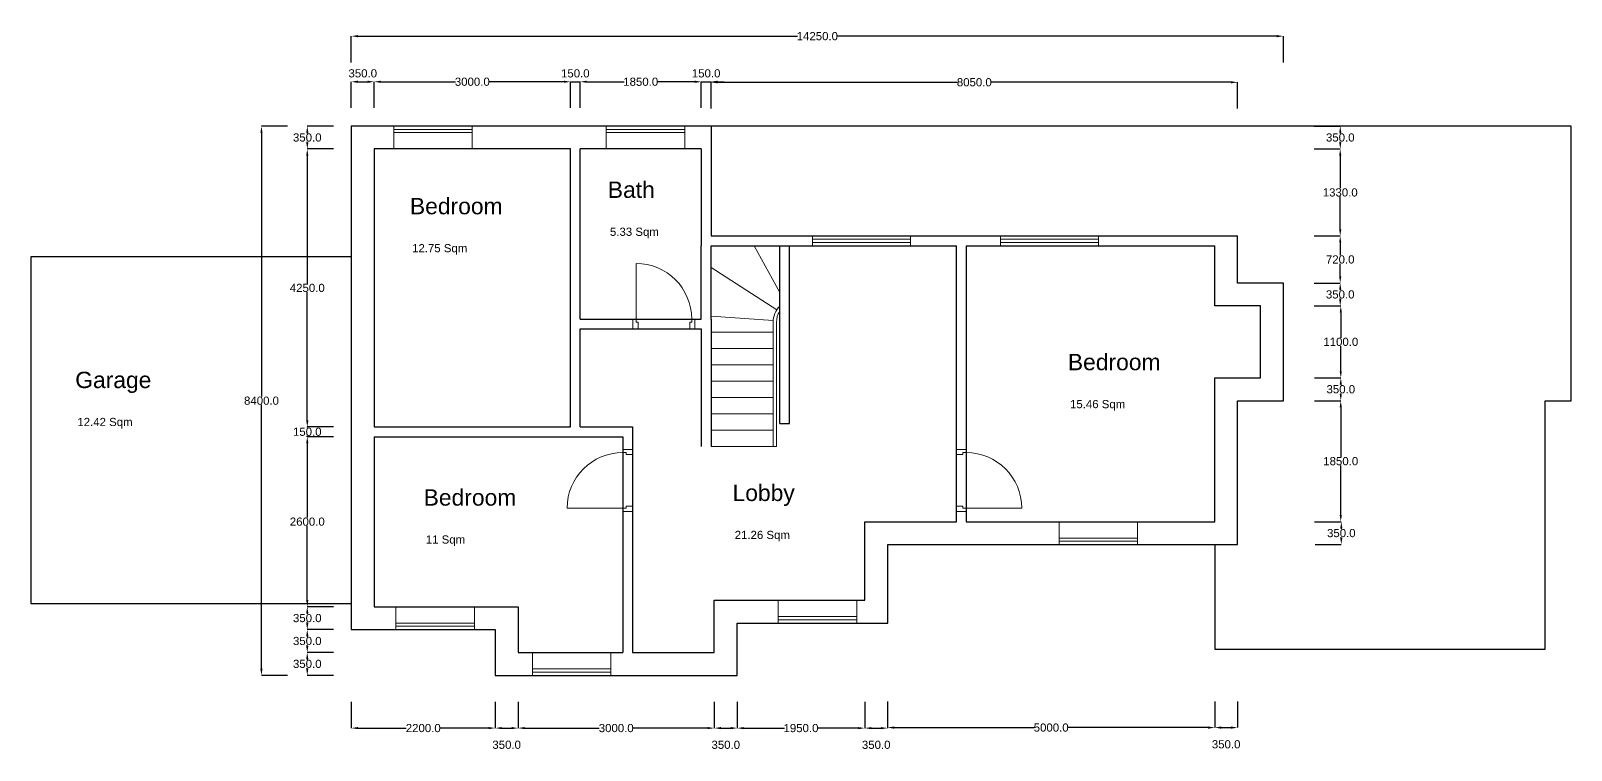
# Model space of a CAD drawing. Header units: millimetres. Extents: x 4407 to 61017, y 39332 to 50992.
# Drawn here: x 4407 to 27957, y 39496 to 50498 of the extents above; entities that cross this region are included whole.
import ezdxf

# ---------------------------------------------------------------- set-up
doc = ezdxf.new("R2010")
doc.units = ezdxf.units.MM
for name, color, linetype, lineweight in [('Doors', 50, 'Continuous', 13), ('Staircase', 6, 'Continuous', 13), ('Windows', 4, 'Continuous', 13)]:
    doc.layers.add(name, color=color, linetype=linetype, lineweight=lineweight)
doc.layers.add('sketch', color=253, linetype='Continuous')
doc.styles.get("Standard").update_dxf_attribs({"font": 'arial.ttf'})
doc.dimstyles.get("Standard").update_dxf_attribs({"dimtxt": 125, "dimasz": 100, "dimexe": 0.18, "dimexo": 0, "dimgap": 0, "dimtad": 0, "dimtih": 1, "dimtoh": 1, "dimdec": 1, "dimzin": 0, "dimdsep": 46, "dimtxsty": 'Standard', "dimcen": 0.09, "dimadec": 0, "dimazin": 0, "dimtfac": 1, "dimtdec": 1, "dimtmove": 2, "dimatfit": 3, "dimfxl": 400, "dimfxlon": 1, "dimtolj": 1, "dimtzin": 0, "dimarcsym": 0})

# ---------------------------------------------------------------- blocks, each defined once
blk = doc.blocks.new('*U6')
at = {"layer": 'Windows', "linetype": 'Continuous'}
for p, q in [((-1200, 0), (-1200, 350)), ((-1200, 300), (0, 300)), ((-1200, 250), (0, 250)), ((0, 0), (0, 350))]:
    blk.add_line(p, q, dxfattribs=at)
blk = doc.blocks.new('Window')
at = {"layer": 'Windows', "linetype": 'Continuous'}
for p, q in [((-1200, 350), (-1200, 0)), ((0, 350), (0, 0)), ((-1200, 100), (0, 100)), ((-1200, 50), (0, 50))]:
    blk.add_line(p, q, dxfattribs=at)
blk = doc.blocks.new('*U13')
at = {"linetype": 'Continuous'}
for p, q in [((-900, 150), (-900, 1000)), ((-950, 0), (-950, 150)), ((-950, 150), (-900, 150)), ((-870, 0), (-950, 0)), ((-900, 150), (-900, 100)), ((-900, 100), (-870, 100)), ((-870, 100), (-870, 0)), ((-50, 100), (-80, 100)), ((-80, 100), (-80, 0)), ((-80, 0), (0, 0)), ((0, 150), (-50, 150)), ((-50, 150), (-50, 100)), ((0, 0), (0, 150))]:
    blk.add_line(p, q, dxfattribs=at)
blk.add_arc((-900, 150), 850, 0, 90, dxfattribs=at)
blk = doc.blocks.new('*D72')
at = {"color": 0, "linetype": 'Continuous', "lineweight": -2, "transparency": 16777216}
for p, q in [((9307, 49319), (9307, 49719)), ((9407, 49719), (9557, 49719)), ((9657, 49319), (9657, 49719))]:
    blk.add_line(p, q, dxfattribs=at)
at = {"color": 0, "linetype": 'Continuous', "transparency": 16777216}
for points in [[(9407, 49736), (9407, 49702), (9307, 49719)], [(9557, 49736), (9557, 49702), (9657, 49719)]]:
    blk.add_solid(points, dxfattribs=at)
at = {"layer": 'Defpoints', "color": 0, "linetype": 'Continuous', "transparency": 16777216}
for p in [(9657, 49719), (9307, 49041), (9657, 49041)]:
    blk.add_point(p, dxfattribs=at)
at = {"color": 0, "linetype": 'Continuous', "transparency": 16777216, "insert": (9482, 49847), "char_height": 125, "attachment_point": 5}
blk.add_mtext('\\A1;350.0', dxfattribs=at)
blk = doc.blocks.new('*D73')
at = {"color": 0, "linetype": 'Continuous', "lineweight": -2, "transparency": 16777216}
for p, q in [((9657, 49319), (9657, 49719)), ((9757, 49719), (10898, 49719)), ((12557, 49719), (11417, 49719)), ((12657, 49319), (12657, 49719))]:
    blk.add_line(p, q, dxfattribs=at)
at = {"color": 0, "linetype": 'Continuous', "transparency": 16777216}
for points in [[(9757, 49736), (9757, 49702), (9657, 49719)], [(12557, 49736), (12557, 49702), (12657, 49719)]]:
    blk.add_solid(points, dxfattribs=at)
at = {"layer": 'Defpoints', "color": 0, "linetype": 'Continuous', "transparency": 16777216}
for p in [(12657, 49719), (9657, 48691), (12657, 48691)]:
    blk.add_point(p, dxfattribs=at)
at = {"color": 0, "linetype": 'Continuous', "transparency": 16777216, "insert": (11157, 49719), "char_height": 125, "attachment_point": 5}
blk.add_mtext('\\A1;3000.0', dxfattribs=at)
blk = doc.blocks.new('*D74')
at = {"color": 0, "linetype": 'Continuous', "lineweight": -2, "transparency": 16777216}
for p, q in [((12557, 49719), (12457, 49719)), ((12657, 49319), (12657, 49719)), ((12657, 49719), (12807, 49719)), ((12807, 49319), (12807, 49719)), ((12907, 49719), (13007, 49719))]:
    blk.add_line(p, q, dxfattribs=at)
at = {"color": 0, "linetype": 'Continuous', "transparency": 16777216}
for points in [[(12557, 49736), (12557, 49702), (12657, 49719)], [(12907, 49736), (12907, 49702), (12807, 49719)]]:
    blk.add_solid(points, dxfattribs=at)
at = {"layer": 'Defpoints', "color": 0, "linetype": 'Continuous', "transparency": 16777216}
for p in [(12807, 49719), (12657, 48691), (12807, 48691)]:
    blk.add_point(p, dxfattribs=at)
at = {"color": 0, "linetype": 'Continuous', "transparency": 16777216, "insert": (12732, 49847), "char_height": 125, "attachment_point": 5}
blk.add_mtext('\\A1;150.0', dxfattribs=at)
blk = doc.blocks.new('*D75')
at = {"color": 0, "linetype": 'Continuous', "lineweight": -2, "transparency": 16777216}
for p, q in [((12807, 49319), (12807, 49719)), ((12907, 49719), (13479, 49719)), ((14557, 49719), (13986, 49719)), ((14657, 49319), (14657, 49719))]:
    blk.add_line(p, q, dxfattribs=at)
at = {"color": 0, "linetype": 'Continuous', "transparency": 16777216}
for points in [[(12907, 49736), (12907, 49702), (12807, 49719)], [(14557, 49736), (14557, 49702), (14657, 49719)]]:
    blk.add_solid(points, dxfattribs=at)
at = {"layer": 'Defpoints', "color": 0, "linetype": 'Continuous', "transparency": 16777216}
for p in [(14657, 49719), (12807, 48691), (14657, 48691)]:
    blk.add_point(p, dxfattribs=at)
at = {"color": 0, "linetype": 'Continuous', "transparency": 16777216, "insert": (13732, 49719), "char_height": 125, "attachment_point": 5}
blk.add_mtext('\\A1;1850.0', dxfattribs=at)
blk = doc.blocks.new('*D76')
at = {"color": 0, "linetype": 'Continuous', "lineweight": -2, "transparency": 16777216}
for p, q in [((14557, 49719), (14457, 49719)), ((14657, 49319), (14657, 49719)), ((14657, 49719), (14807, 49719)), ((14807, 49319), (14807, 49719)), ((14907, 49719), (15007, 49719))]:
    blk.add_line(p, q, dxfattribs=at)
at = {"color": 0, "linetype": 'Continuous', "transparency": 16777216}
for points in [[(14557, 49736), (14557, 49702), (14657, 49719)], [(14907, 49736), (14907, 49702), (14807, 49719)]]:
    blk.add_solid(points, dxfattribs=at)
at = {"layer": 'Defpoints', "color": 0, "linetype": 'Continuous', "transparency": 16777216}
for p in [(14807, 49719), (14657, 48691), (14807, 48691)]:
    blk.add_point(p, dxfattribs=at)
at = {"color": 0, "linetype": 'Continuous', "transparency": 16777216, "insert": (14732, 49847), "char_height": 125, "attachment_point": 5}
blk.add_mtext('\\A1;150.0', dxfattribs=at)
blk = doc.blocks.new('*D77')
at = {"color": 0, "linetype": 'Continuous', "lineweight": -2, "transparency": 16777216}
for p, q in [((9034, 49041), (8634, 49041)), ((8634, 48941), (8634, 48930)), ((8634, 48791), (8634, 48802)), ((9034, 48691), (8634, 48691))]:
    blk.add_line(p, q, dxfattribs=at)
at = {"color": 0, "linetype": 'Continuous', "transparency": 16777216}
for points in [[(8618, 48941), (8651, 48941), (8634, 49041)], [(8618, 48791), (8651, 48791), (8634, 48691)]]:
    blk.add_solid(points, dxfattribs=at)
at = {"layer": 'Defpoints', "color": 0, "linetype": 'Continuous', "transparency": 16777216}
for p in [(9307, 49041), (8634, 48691), (9307, 48691)]:
    blk.add_point(p, dxfattribs=at)
at = {"color": 0, "linetype": 'Continuous', "transparency": 16777216, "insert": (8634, 48866), "char_height": 125, "attachment_point": 5}
blk.add_mtext('\\A1;350.0', dxfattribs=at)
blk = doc.blocks.new('*D78')
at = {"color": 0, "linetype": 'Continuous', "lineweight": -2, "transparency": 16777216}
for p, q in [((9034, 48691), (8634, 48691)), ((8634, 48591), (8634, 46630)), ((8634, 44541), (8634, 46502)), ((9034, 44441), (8634, 44441))]:
    blk.add_line(p, q, dxfattribs=at)
at = {"color": 0, "linetype": 'Continuous', "transparency": 16777216}
for points in [[(8618, 48591), (8651, 48591), (8634, 48691)], [(8618, 44541), (8651, 44541), (8634, 44441)]]:
    blk.add_solid(points, dxfattribs=at)
at = {"layer": 'Defpoints', "color": 0, "linetype": 'Continuous', "transparency": 16777216}
for p in [(8634, 48691), (9657, 48691), (9657, 44441)]:
    blk.add_point(p, dxfattribs=at)
at = {"color": 0, "linetype": 'Continuous', "transparency": 16777216, "insert": (8634, 46566), "char_height": 125, "attachment_point": 5}
blk.add_mtext('\\A1;4250.0', dxfattribs=at)
blk = doc.blocks.new('*D79')
at = {"color": 0, "linetype": 'Continuous', "lineweight": -2, "transparency": 16777216}
for p, q in [((8634, 44541), (8634, 44641)), ((9034, 44441), (8634, 44441)), ((8634, 44441), (8634, 44430)), ((8634, 44291), (8634, 44302)), ((9034, 44291), (8634, 44291)), ((8634, 44191), (8634, 44091))]:
    blk.add_line(p, q, dxfattribs=at)
at = {"color": 0, "linetype": 'Continuous', "transparency": 16777216}
for points in [[(8617, 44541), (8651, 44541), (8634, 44441)], [(8617, 44191), (8651, 44191), (8634, 44291)]]:
    blk.add_solid(points, dxfattribs=at)
at = {"layer": 'Defpoints', "color": 0, "linetype": 'Continuous', "transparency": 16777216}
for p in [(8634, 44291), (9657, 44441), (9657, 44291)]:
    blk.add_point(p, dxfattribs=at)
at = {"color": 0, "linetype": 'Continuous', "transparency": 16777216, "insert": (8634, 44366), "char_height": 125, "attachment_point": 5}
blk.add_mtext('\\A1;150.0', dxfattribs=at)
blk = doc.blocks.new('*D80')
at = {"color": 0, "linetype": 'Continuous', "lineweight": -2, "transparency": 16777216}
for p, q in [((9034, 44291), (8634, 44291)), ((8634, 44191), (8634, 43055)), ((8634, 41791), (8634, 42927)), ((9034, 41691), (8634, 41691))]:
    blk.add_line(p, q, dxfattribs=at)
at = {"color": 0, "linetype": 'Continuous', "transparency": 16777216}
for points in [[(8617, 44191), (8651, 44191), (8634, 44291)], [(8617, 41791), (8651, 41791), (8634, 41691)]]:
    blk.add_solid(points, dxfattribs=at)
at = {"layer": 'Defpoints', "color": 0, "linetype": 'Continuous', "transparency": 16777216}
for p in [(9657, 44291), (8634, 41691), (9657, 41691)]:
    blk.add_point(p, dxfattribs=at)
at = {"color": 0, "linetype": 'Continuous', "transparency": 16777216, "insert": (8634, 42991), "char_height": 125, "attachment_point": 5}
blk.add_mtext('\\A1;2600.0', dxfattribs=at)
blk = doc.blocks.new('*D81')
at = {"color": 0, "linetype": 'Continuous', "lineweight": -2, "transparency": 16777216}
for p, q in [((9034, 41691), (8634, 41691)), ((8634, 41591), (8634, 41580)), ((8634, 41441), (8634, 41452)), ((9034, 41341), (8634, 41341))]:
    blk.add_line(p, q, dxfattribs=at)
at = {"color": 0, "linetype": 'Continuous', "transparency": 16777216}
for points in [[(8617, 41591), (8651, 41591), (8634, 41691)], [(8617, 41441), (8651, 41441), (8634, 41341)]]:
    blk.add_solid(points, dxfattribs=at)
at = {"layer": 'Defpoints', "color": 0, "linetype": 'Continuous', "transparency": 16777216}
for p in [(9657, 41691), (8634, 41341), (9657, 41341)]:
    blk.add_point(p, dxfattribs=at)
at = {"color": 0, "linetype": 'Continuous', "transparency": 16777216, "insert": (8634, 41516), "char_height": 125, "attachment_point": 5}
blk.add_mtext('\\A1;350.0', dxfattribs=at)
blk = doc.blocks.new('*D82')
at = {"color": 0, "linetype": 'Continuous', "lineweight": -2, "transparency": 16777216}
for p, q in [((9307, 40234), (9307, 39834)), ((11507, 40234), (11507, 39834)), ((9407, 39834), (10147, 39834)), ((11407, 39834), (10668, 39834))]:
    blk.add_line(p, q, dxfattribs=at)
at = {"color": 0, "linetype": 'Continuous', "transparency": 16777216}
for points in [[(9407, 39851), (9407, 39818), (9307, 39834)], [(11407, 39851), (11407, 39818), (11507, 39834)]]:
    blk.add_solid(points, dxfattribs=at)
at = {"layer": 'Defpoints', "color": 0, "linetype": 'Continuous', "transparency": 16777216}
for p in [(9307, 41341), (11507, 41341), (11507, 39834)]:
    blk.add_point(p, dxfattribs=at)
at = {"color": 0, "linetype": 'Continuous', "transparency": 16777216, "insert": (10407, 39834), "char_height": 125, "attachment_point": 5}
blk.add_mtext('\\A1;2200.0', dxfattribs=at)
blk = doc.blocks.new('*D83')
at = {"color": 0, "linetype": 'Continuous', "lineweight": -2, "transparency": 16777216}
for p, q in [((11507, 40234), (11507, 39834)), ((11857, 40234), (11857, 39834)), ((11607, 39834), (11757, 39834))]:
    blk.add_line(p, q, dxfattribs=at)
at = {"color": 0, "linetype": 'Continuous', "transparency": 16777216}
for points in [[(11607, 39851), (11607, 39818), (11507, 39834)], [(11757, 39851), (11757, 39818), (11857, 39834)]]:
    blk.add_solid(points, dxfattribs=at)
at = {"layer": 'Defpoints', "color": 0, "linetype": 'Continuous', "transparency": 16777216}
for p in [(11507, 40641), (11857, 40641), (11857, 39834)]:
    blk.add_point(p, dxfattribs=at)
at = {"color": 0, "linetype": 'Continuous', "transparency": 16777216, "insert": (11682, 39579), "char_height": 125, "attachment_point": 5}
blk.add_mtext('\\A1;350.0', dxfattribs=at)
blk = doc.blocks.new('*D84')
at = {"color": 0, "linetype": 'Continuous', "lineweight": -2, "transparency": 16777216}
for p, q in [((11857, 40234), (11857, 39834)), ((14857, 40234), (14857, 39834)), ((11957, 39834), (13098, 39834)), ((14757, 39834), (13617, 39834))]:
    blk.add_line(p, q, dxfattribs=at)
at = {"color": 0, "linetype": 'Continuous', "transparency": 16777216}
for points in [[(11957, 39851), (11957, 39818), (11857, 39834)], [(14757, 39851), (14757, 39818), (14857, 39834)]]:
    blk.add_solid(points, dxfattribs=at)
at = {"layer": 'Defpoints', "color": 0, "linetype": 'Continuous', "transparency": 16777216}
for p in [(11857, 40991), (14857, 40991), (14857, 39834)]:
    blk.add_point(p, dxfattribs=at)
at = {"color": 0, "linetype": 'Continuous', "transparency": 16777216, "insert": (13357, 39834), "char_height": 125, "attachment_point": 5}
blk.add_mtext('\\A1;3000.0', dxfattribs=at)
blk = doc.blocks.new('*D85')
at = {"color": 0, "linetype": 'Continuous', "lineweight": -2, "transparency": 16777216}
for p, q in [((14857, 40234), (14857, 39834)), ((15207, 40234), (15207, 39834)), ((14957, 39834), (15107, 39834))]:
    blk.add_line(p, q, dxfattribs=at)
at = {"color": 0, "linetype": 'Continuous', "transparency": 16777216}
for points in [[(14957, 39851), (14957, 39817), (14857, 39834)], [(15107, 39851), (15107, 39817), (15207, 39834)]]:
    blk.add_solid(points, dxfattribs=at)
at = {"layer": 'Defpoints', "color": 0, "linetype": 'Continuous', "transparency": 16777216}
for p in [(14857, 41791), (15207, 41791), (15207, 39834)]:
    blk.add_point(p, dxfattribs=at)
at = {"color": 0, "linetype": 'Continuous', "transparency": 16777216, "insert": (15032, 39578), "char_height": 125, "attachment_point": 5}
blk.add_mtext('\\A1;350.0', dxfattribs=at)
blk = doc.blocks.new('*D86')
at = {"color": 0, "linetype": 'Continuous', "lineweight": -2, "transparency": 16777216}
for p, q in [((15207, 40234), (15207, 39834)), ((17157, 40234), (17157, 39834)), ((15307, 39834), (15929, 39834)), ((17057, 39834), (16436, 39834))]:
    blk.add_line(p, q, dxfattribs=at)
at = {"color": 0, "linetype": 'Continuous', "transparency": 16777216}
for points in [[(15307, 39850), (15307, 39817), (15207, 39834)], [(17057, 39850), (17057, 39817), (17157, 39834)]]:
    blk.add_solid(points, dxfattribs=at)
at = {"layer": 'Defpoints', "color": 0, "linetype": 'Continuous', "transparency": 16777216}
for p in [(15207, 41441), (17157, 41441), (17157, 39834)]:
    blk.add_point(p, dxfattribs=at)
at = {"color": 0, "linetype": 'Continuous', "transparency": 16777216, "insert": (16182, 39834), "char_height": 125, "attachment_point": 5}
blk.add_mtext('\\A1;1950.0', dxfattribs=at)
blk = doc.blocks.new('*D87')
at = {"color": 0, "linetype": 'Continuous', "lineweight": -2, "transparency": 16777216}
for p, q in [((17157, 40234), (17157, 39834)), ((17507, 40234), (17507, 39834)), ((17257, 39834), (17407, 39834))]:
    blk.add_line(p, q, dxfattribs=at)
at = {"color": 0, "linetype": 'Continuous', "transparency": 16777216}
for points in [[(17257, 39850), (17257, 39817), (17157, 39834)], [(17407, 39850), (17407, 39817), (17507, 39834)]]:
    blk.add_solid(points, dxfattribs=at)
at = {"layer": 'Defpoints', "color": 0, "linetype": 'Continuous', "transparency": 16777216}
for p in [(17157, 41791), (17507, 41791), (17507, 39834)]:
    blk.add_point(p, dxfattribs=at)
at = {"color": 0, "linetype": 'Continuous', "transparency": 16777216, "insert": (17332, 39578), "char_height": 125, "attachment_point": 5}
blk.add_mtext('\\A1;350.0', dxfattribs=at)
blk = doc.blocks.new('*D88')
at = {"color": 0, "linetype": 'Continuous', "lineweight": -2, "transparency": 16777216}
for p, q in [((17507, 40242), (17507, 39842)), ((22507, 40242), (22507, 39842)), ((17607, 39842), (19748, 39842)), ((22407, 39842), (20267, 39842))]:
    blk.add_line(p, q, dxfattribs=at)
at = {"color": 0, "linetype": 'Continuous', "transparency": 16777216}
for points in [[(17607, 39859), (17607, 39825), (17507, 39842)], [(22407, 39859), (22407, 39825), (22507, 39842)]]:
    blk.add_solid(points, dxfattribs=at)
at = {"layer": 'Defpoints', "color": 0, "linetype": 'Continuous', "transparency": 16777216}
for p in [(17507, 42641), (22507, 42641), (22507, 39842)]:
    blk.add_point(p, dxfattribs=at)
at = {"color": 0, "linetype": 'Continuous', "transparency": 16777216, "insert": (20007, 39842), "char_height": 125, "attachment_point": 5}
blk.add_mtext('\\A1;5000.0', dxfattribs=at)
blk = doc.blocks.new('*D89')
at = {"color": 0, "linetype": 'Continuous', "lineweight": -2, "transparency": 16777216}
for p, q in [((22507, 40242), (22507, 39842)), ((22857, 40242), (22857, 39842)), ((22607, 39842), (22757, 39842))]:
    blk.add_line(p, q, dxfattribs=at)
at = {"color": 0, "linetype": 'Continuous', "transparency": 16777216}
for points in [[(22607, 39859), (22607, 39825), (22507, 39842)], [(22757, 39859), (22757, 39825), (22857, 39842)]]:
    blk.add_solid(points, dxfattribs=at)
at = {"layer": 'Defpoints', "color": 0, "linetype": 'Continuous', "transparency": 16777216}
for p in [(22507, 42991), (22857, 42991), (22857, 39842)]:
    blk.add_point(p, dxfattribs=at)
at = {"color": 0, "linetype": 'Continuous', "transparency": 16777216, "insert": (22682, 39586), "char_height": 125, "attachment_point": 5}
blk.add_mtext('\\A1;350.0', dxfattribs=at)
blk = doc.blocks.new('*D90')
at = {"color": 0, "linetype": 'Continuous', "lineweight": -2, "transparency": 16777216}
for p, q in [((24043, 42991), (24443, 42991)), ((24443, 42891), (24443, 42880)), ((24043, 42641), (24443, 42641)), ((24443, 42741), (24443, 42752))]:
    blk.add_line(p, q, dxfattribs=at)
at = {"color": 0, "linetype": 'Continuous', "transparency": 16777216}
for points in [[(24426, 42891), (24459, 42891), (24443, 42991)], [(24426, 42741), (24459, 42741), (24443, 42641)]]:
    blk.add_solid(points, dxfattribs=at)
at = {"layer": 'Defpoints', "color": 0, "linetype": 'Continuous', "transparency": 16777216}
for p in [(22857, 42991), (24443, 42991), (22857, 42641)]:
    blk.add_point(p, dxfattribs=at)
at = {"color": 0, "linetype": 'Continuous', "transparency": 16777216, "insert": (24443, 42816), "char_height": 125, "attachment_point": 5}
blk.add_mtext('\\A1;350.0', dxfattribs=at)
blk = doc.blocks.new('*D91')
at = {"color": 0, "linetype": 'Continuous', "lineweight": -2, "transparency": 16777216}
for p, q in [((24034, 44841), (24435, 44841)), ((24434, 44741), (24434, 43980)), ((24434, 43091), (24434, 43852)), ((24034, 42991), (24435, 42991))]:
    blk.add_line(p, q, dxfattribs=at)
at = {"color": 0, "linetype": 'Continuous', "transparency": 16777216}
for points in [[(24418, 44741), (24451, 44741), (24434, 44841)], [(24418, 43091), (24451, 43091), (24434, 42991)]]:
    blk.add_solid(points, dxfattribs=at)
at = {"layer": 'Defpoints', "color": 0, "linetype": 'Continuous', "transparency": 16777216}
for p in [(22507, 44841), (24434, 44841), (22507, 42991)]:
    blk.add_point(p, dxfattribs=at)
at = {"color": 0, "linetype": 'Continuous', "transparency": 16777216, "insert": (24434, 43916), "char_height": 125, "attachment_point": 5}
blk.add_mtext('\\A1;1850.0', dxfattribs=at)
blk = doc.blocks.new('*D92')
at = {"color": 0, "linetype": 'Continuous', "lineweight": -2, "transparency": 16777216}
for p, q in [((24035, 45191), (24435, 45191)), ((24435, 45091), (24435, 45080)), ((24035, 44841), (24435, 44841)), ((24435, 44941), (24435, 44952))]:
    blk.add_line(p, q, dxfattribs=at)
at = {"color": 0, "linetype": 'Continuous', "transparency": 16777216}
for points in [[(24418, 45091), (24451, 45091), (24435, 45191)], [(24418, 44941), (24451, 44941), (24435, 44841)]]:
    blk.add_solid(points, dxfattribs=at)
at = {"layer": 'Defpoints', "color": 0, "linetype": 'Continuous', "transparency": 16777216}
for p in [(23207, 45191), (23207, 44841), (24435, 44841)]:
    blk.add_point(p, dxfattribs=at)
at = {"color": 0, "linetype": 'Continuous', "transparency": 16777216, "insert": (24435, 45016), "char_height": 125, "attachment_point": 5}
blk.add_mtext('\\A1;350.0', dxfattribs=at)
blk = doc.blocks.new('*D93')
at = {"color": 0, "linetype": 'Continuous', "lineweight": -2, "transparency": 16777216}
for p, q in [((24035, 46291), (24435, 46291)), ((24435, 46191), (24435, 45805)), ((24435, 45291), (24435, 45677)), ((24035, 45191), (24435, 45191))]:
    blk.add_line(p, q, dxfattribs=at)
at = {"color": 0, "linetype": 'Continuous', "transparency": 16777216}
for points in [[(24418, 46191), (24451, 46191), (24435, 46291)], [(24418, 45291), (24451, 45291), (24435, 45191)]]:
    blk.add_solid(points, dxfattribs=at)
at = {"layer": 'Defpoints', "color": 0, "linetype": 'Continuous', "transparency": 16777216}
for p in [(23207, 46291), (23207, 45191), (24435, 45191)]:
    blk.add_point(p, dxfattribs=at)
at = {"color": 0, "linetype": 'Continuous', "transparency": 16777216, "insert": (24435, 45741), "char_height": 125, "attachment_point": 5}
blk.add_mtext('\\A1;1100.0', dxfattribs=at)
blk = doc.blocks.new('*D94')
at = {"color": 0, "linetype": 'Continuous', "lineweight": -2, "transparency": 16777216}
for p, q in [((24026, 46641), (24426, 46641)), ((24426, 46541), (24426, 46530)), ((24426, 46391), (24426, 46402)), ((24026, 46291), (24426, 46291))]:
    blk.add_line(p, q, dxfattribs=at)
at = {"color": 0, "linetype": 'Continuous', "transparency": 16777216}
for points in [[(24410, 46541), (24443, 46541), (24426, 46641)], [(24410, 46391), (24443, 46391), (24426, 46291)]]:
    blk.add_solid(points, dxfattribs=at)
at = {"layer": 'Defpoints', "color": 0, "linetype": 'Continuous', "transparency": 16777216}
for p in [(23557, 46641), (23557, 46291), (24426, 46291)]:
    blk.add_point(p, dxfattribs=at)
at = {"color": 0, "linetype": 'Continuous', "transparency": 16777216, "insert": (24426, 46466), "char_height": 125, "attachment_point": 5}
blk.add_mtext('\\A1;350.0', dxfattribs=at)
blk = doc.blocks.new('*D95')
at = {"color": 0, "linetype": 'Continuous', "lineweight": -2, "transparency": 16777216}
for p, q in [((24026, 47361), (24427, 47361)), ((24426, 47261), (24426, 47065)), ((24426, 46741), (24426, 46937)), ((24026, 46641), (24427, 46641))]:
    blk.add_line(p, q, dxfattribs=at)
at = {"color": 0, "linetype": 'Continuous', "transparency": 16777216}
for points in [[(24410, 47261), (24443, 47261), (24426, 47361)], [(24410, 46741), (24443, 46741), (24426, 46641)]]:
    blk.add_solid(points, dxfattribs=at)
at = {"layer": 'Defpoints', "color": 0, "linetype": 'Continuous', "transparency": 16777216}
for p in [(22857, 47361), (22857, 46641), (24426, 46641)]:
    blk.add_point(p, dxfattribs=at)
at = {"color": 0, "linetype": 'Continuous', "transparency": 16777216, "insert": (24426, 47001), "char_height": 125, "attachment_point": 5}
blk.add_mtext('\\A1;720.0', dxfattribs=at)
blk = doc.blocks.new('*D96')
at = {"color": 0, "linetype": 'Continuous', "lineweight": -2, "transparency": 16777216}
for p, q in [((24026, 48691), (24427, 48691)), ((24426, 48591), (24426, 48090)), ((24426, 47461), (24426, 47962)), ((24026, 47361), (24427, 47361))]:
    blk.add_line(p, q, dxfattribs=at)
at = {"color": 0, "linetype": 'Continuous', "transparency": 16777216}
for points in [[(24410, 48591), (24443, 48591), (24426, 48691)], [(24410, 47461), (24443, 47461), (24426, 47361)]]:
    blk.add_solid(points, dxfattribs=at)
at = {"layer": 'Defpoints', "color": 0, "linetype": 'Continuous', "transparency": 16777216}
for p in [(14807, 48691), (24426, 48691), (14807, 47361)]:
    blk.add_point(p, dxfattribs=at)
at = {"color": 0, "linetype": 'Continuous', "transparency": 16777216, "insert": (24426, 48026), "char_height": 125, "attachment_point": 5}
blk.add_mtext('\\A1;1330.0', dxfattribs=at)
blk = doc.blocks.new('*D97')
at = {"color": 0, "linetype": 'Continuous', "lineweight": -2, "transparency": 16777216}
for p, q in [((24027, 49041), (24427, 49041)), ((24427, 48941), (24427, 48930)), ((24427, 48791), (24427, 48802)), ((24027, 48691), (24427, 48691))]:
    blk.add_line(p, q, dxfattribs=at)
at = {"color": 0, "linetype": 'Continuous', "transparency": 16777216}
for points in [[(24410, 48941), (24443, 48941), (24427, 49041)], [(24410, 48791), (24443, 48791), (24427, 48691)]]:
    blk.add_solid(points, dxfattribs=at)
at = {"layer": 'Defpoints', "color": 0, "linetype": 'Continuous', "transparency": 16777216}
for p in [(14807, 49041), (14807, 48691), (24427, 48691)]:
    blk.add_point(p, dxfattribs=at)
at = {"color": 0, "linetype": 'Continuous', "transparency": 16777216, "insert": (24427, 48866), "char_height": 125, "attachment_point": 5}
blk.add_mtext('\\A1;350.0', dxfattribs=at)
blk = doc.blocks.new('*D98')
at = {"color": 0, "linetype": 'Continuous', "lineweight": -2, "transparency": 16777216}
for p, q in [((14807, 49311), (14807, 49711)), ((14907, 49711), (18573, 49711)), ((22757, 49711), (19092, 49711)), ((22857, 49311), (22857, 49711))]:
    blk.add_line(p, q, dxfattribs=at)
at = {"color": 0, "linetype": 'Continuous', "transparency": 16777216}
for points in [[(14907, 49727), (14907, 49694), (14807, 49711)], [(22757, 49727), (22757, 49694), (22857, 49711)]]:
    blk.add_solid(points, dxfattribs=at)
at = {"layer": 'Defpoints', "color": 0, "linetype": 'Continuous', "transparency": 16777216}
for p in [(22857, 49711), (14807, 47361), (22857, 47361)]:
    blk.add_point(p, dxfattribs=at)
at = {"color": 0, "linetype": 'Continuous', "transparency": 16777216, "insert": (18832, 49711), "char_height": 125, "attachment_point": 5}
blk.add_mtext('\\A1;8050.0', dxfattribs=at)
blk = doc.blocks.new('*D99')
at = {"color": 0, "linetype": 'Continuous', "lineweight": -2, "transparency": 16777216}
for p, q in [((9307, 50016), (9307, 50417)), ((9407, 50416), (16130, 50416)), ((23457, 50416), (16734, 50416)), ((23557, 50016), (23557, 50417))]:
    blk.add_line(p, q, dxfattribs=at)
at = {"color": 0, "linetype": 'Continuous', "transparency": 16777216}
for points in [[(9407, 50433), (9407, 50400), (9307, 50416)], [(23457, 50433), (23457, 50400), (23557, 50416)]]:
    blk.add_solid(points, dxfattribs=at)
at = {"layer": 'Defpoints', "color": 0, "linetype": 'Continuous', "transparency": 16777216}
for p in [(23557, 50416), (9307, 49041), (23557, 49041)]:
    blk.add_point(p, dxfattribs=at)
at = {"color": 0, "linetype": 'Continuous', "transparency": 16777216, "insert": (16432, 50416), "char_height": 125, "attachment_point": 5}
blk.add_mtext('\\A1;14250.0', dxfattribs=at)
blk = doc.blocks.new('*D100')
at = {"color": 0, "linetype": 'Continuous', "lineweight": -2, "transparency": 16777216}
for p, q in [((9034, 41341), (8634, 41341)), ((8634, 41241), (8634, 41230)), ((8634, 41091), (8634, 41102)), ((9034, 40991), (8634, 40991))]:
    blk.add_line(p, q, dxfattribs=at)
at = {"color": 0, "linetype": 'Continuous', "transparency": 16777216}
for points in [[(8617, 41241), (8651, 41241), (8634, 41341)], [(8617, 41091), (8651, 41091), (8634, 40991)]]:
    blk.add_solid(points, dxfattribs=at)
at = {"layer": 'Defpoints', "color": 0, "linetype": 'Continuous', "transparency": 16777216}
for p in [(11507, 41341), (8634, 40991), (11507, 40991)]:
    blk.add_point(p, dxfattribs=at)
at = {"color": 0, "linetype": 'Continuous', "transparency": 16777216, "insert": (8634, 41166), "char_height": 125, "attachment_point": 5}
blk.add_mtext('\\A1;350.0', dxfattribs=at)
blk = doc.blocks.new('*D101')
at = {"color": 0, "linetype": 'Continuous', "lineweight": -2, "transparency": 16777216}
for p, q in [((9034, 40991), (8633, 40991)), ((8634, 40891), (8634, 40880)), ((8634, 40741), (8634, 40752)), ((9034, 40641), (8633, 40641))]:
    blk.add_line(p, q, dxfattribs=at)
at = {"color": 0, "linetype": 'Continuous', "transparency": 16777216}
for points in [[(8617, 40891), (8650, 40891), (8634, 40991)], [(8617, 40741), (8650, 40741), (8634, 40641)]]:
    blk.add_solid(points, dxfattribs=at)
at = {"layer": 'Defpoints', "color": 0, "linetype": 'Continuous', "transparency": 16777216}
for p in [(11857, 40991), (8634, 40641), (11857, 40641)]:
    blk.add_point(p, dxfattribs=at)
at = {"color": 0, "linetype": 'Continuous', "transparency": 16777216, "insert": (8634, 40816), "char_height": 125, "attachment_point": 5}
blk.add_mtext('\\A1;350.0', dxfattribs=at)
blk = doc.blocks.new('*D102')
at = {"color": 0, "linetype": 'Continuous', "lineweight": -2, "transparency": 16777216}
for p, q in [((8334, 49041), (7934, 49041)), ((7934, 48941), (7934, 44905)), ((7934, 40741), (7934, 44777)), ((8334, 40641), (7934, 40641))]:
    blk.add_line(p, q, dxfattribs=at)
at = {"color": 0, "linetype": 'Continuous', "transparency": 16777216}
for points in [[(7917, 48941), (7950, 48941), (7934, 49041)], [(7917, 40741), (7950, 40741), (7934, 40641)]]:
    blk.add_solid(points, dxfattribs=at)
at = {"layer": 'Defpoints', "color": 0, "linetype": 'Continuous', "transparency": 16777216}
for p in [(9307, 49041), (7934, 40641), (9307, 40641)]:
    blk.add_point(p, dxfattribs=at)
at = {"color": 0, "linetype": 'Continuous', "transparency": 16777216, "insert": (7934, 44841), "char_height": 125, "attachment_point": 5}
blk.add_mtext('\\A1;8400.0', dxfattribs=at)

msp = doc.modelspace()

# ---------------------------------------------------------------- linework, layer by layer
at = {"linetype": 'Continuous'}
for p, q in [((14657.29, 46090.75), (14657.29, 47210.75)), ((14807.29, 46090.75), (14807.29, 47210.75)), ((15857.29, 44490.75), (15857.29, 47210.75)), ((16007.29, 44490.75), (16007.29, 47210.75)), ((18557.29, 42990.75), (18557.29, 47210.75)), ((18707.29, 47210.75), (18707.29, 42990.75)), ((15857.29, 44490.75), (16007.29, 44490.75))]:
    msp.add_line(p, q, dxfattribs=at)
for points in [[(9307.29, 49040.75), (9307.29, 41340.75), (11507.29, 41340.75), (11507.29, 40640.75), (15207.29, 40640.75), (15207.29, 41440.75), (17507.29, 41440.75), (17507.29, 42640.75), (22857.29, 42640.75), (22857.29, 44840.75), (23557.29, 44840.75), (23557.29, 46640.75), (22857.29, 46640.75), (22857.29, 47360.75)], [(14807.29, 49040.75), (9307.29, 49040.75)], [(14807.29, 49040.75), (14807.29, 47360.75), (22857.29, 47360.75)], [(9657.29, 48690.75), (9657.29, 44440.75), (12657.29, 44440.75), (12657.29, 48690.75)], [(12657.29, 48690.75), (9657.29, 48690.75), (9657.29, 44440.75)], [(14657.29, 48690.75), (12807.29, 48690.75)], [(12807.29, 46090.75), (12807.29, 48690.75)], [(14657.29, 48690.75), (14657.29, 47210.75)], [(14807.29, 47210.75), (18557.29, 47210.75)], [(18707.29, 42990.75), (22507.29, 42990.75), (22507.29, 45190.75), (23207.29, 45190.75), (23207.29, 46290.75), (22507.29, 46290.75), (22507.29, 47210.75)], [(18707.29, 47210.75), (22507.29, 47210.75)], [(12657.29, 44440.75), (12657.29, 46090.75)], [(12807.29, 46090.75), (14657.29, 46090.75)], [(12807.29, 44440.75), (12807.29, 45940.75), (14657.29, 45940.75), (14657.29, 44140.75)], [(12807.29, 44440.75), (12807.29, 45940.75)], [(14807.29, 46090.75), (14807.29, 44140.75)], [(9657.29, 44290.75), (12807.29, 44290.75)], [(9657.29, 44290.75), (9657.29, 41690.75), (11857.29, 41690.75), (11857.29, 40990.75), (13457.29, 40990.75)], [(12807.29, 44440.75), (13607.29, 44440.75), (13607.29, 40990.75)], [(12807.29, 44290.75), (13457.29, 44290.75), (13457.29, 40990.75)], [(13607.29, 40990.75), (14857.29, 40990.75), (14857.29, 41790.75), (17157.29, 41790.75), (17157.29, 42990.75), (18557.29, 42990.75)]]:
    msp.add_lwpolyline(points, dxfattribs=at)
at = {"layer": 'sketch'}
msp.add_lwpolyline([(4407.29, 41740.75), (9307.29, 41740.75), (9307.29, 41340.75), (11507.29, 41340.75), (11507.29, 40640.75), (15207.29, 40640.75), (15207.29, 41440.75), (17507.29, 41440.75), (17507.29, 42640.75), (22507.29, 42640.75), (22507.29, 41040.75), (27557.29, 41040.75), (27557.29, 44840.75), (27957.29, 44840.75), (27957.29, 49040.75), (9307.29, 49040.75), (9307.29, 47040.75), (4407.29, 47040.75), (4407.29, 41740.75)], dxfattribs=at)
at = {"layer": 'Staircase', "linetype": 'Continuous'}
for p, q in [((15468.36, 47210.75), (15857.29, 46498.54)), ((14807.29, 46876.05), (15812.84, 46229.94)), ((14807.29, 46133.55), (15758.18, 46065.67)), ((15757.29, 46040.75), (15757.29, 45890.75)), ((15807.29, 46040.75), (15807.29, 45890.75)), ((14807.29, 45890.75), (15757.29, 45890.75)), ((15757.29, 45890.75), (15757.29, 44140.75)), ((15807.29, 45640.75), (15807.29, 45890.75)), ((14807.29, 45640.75), (15757.29, 45640.75)), ((15807.29, 45640.75), (15807.29, 44140.75)), ((14807.29, 45390.75), (15757.29, 45390.75)), ((14807.29, 45140.75), (15757.29, 45140.75)), ((14807.29, 44890.75), (15757.29, 44890.75)), ((14807.29, 44640.75), (15757.29, 44640.75)), ((14807.29, 44390.75), (15757.29, 44390.75)), ((14807.29, 44140.75), (15807.29, 44140.75))]:
    msp.add_line(p, q, dxfattribs=at)
for radius, start in [(350, 135.584691), (300, 146.44269)]:
    msp.add_arc((16107.29, 46040.75), radius, start, 180, dxfattribs=at)
at = {"layer": 'Windows', "linetype": 'Continuous'}
for p, q in [((16358.2, 47360.75), (16358.2, 47210.75)), ((17858.2, 47360.75), (17858.2, 47210.75)), ((19232.74, 47360.75), (19232.74, 47210.75)), ((20732.74, 47360.75), (20732.74, 47210.75)), ((16358.2, 47310.75), (17858.2, 47310.75)), ((16358.2, 47260.75), (17858.2, 47260.75)), ((19232.74, 47310.75), (20732.74, 47310.75)), ((19232.74, 47260.75), (20732.74, 47260.75))]:
    msp.add_line(p, q, dxfattribs=at)

# ---------------------------------------------------------------- block references
at = {"layer": 'Doors', "linetype": 'Continuous'}
msp.add_blockref('*U13', (14561.29, 45940.75), dxfattribs=at)
at = {"layer": 'Doors', "linetype": 'Continuous', "rotation": 90}
msp.add_blockref('*U13', (13607.29, 44097.4), dxfattribs=at)
at = {"layer": 'Doors', "linetype": 'Continuous', "xscale": -1, "rotation": 270}
msp.add_blockref('*U13', (18557.29, 44097.4), dxfattribs=at)
at = {"layer": 'Windows', "linetype": 'Continuous'}
for name, p in [('*U6', (11155, 48690.75)), ('*U6', (14404.37, 48690.75)), ('Window', (21328.53, 42640.75)), ('Window', (11188.39, 41340.75)), ('Window', (17033.42, 41440.75)), ('Window', (13275.52, 40640.75))]:
    msp.add_blockref(name, p, dxfattribs=at)

# ---------------------------------------------------------------- texts
at = {"linetype": 'Continuous', "attachment_point": 1}
for s, width, insert, char_height in [('Bath', 1899.4164, (13228.72, 48192.93), 250), ('Bedroom', 1899.4164, (10203.3, 47942.23), 250), ('5.33 Sqm', 1649.0105, (13261.61, 47487.27), 125), ('12.75 Sqm', 1649.0105, (10236.19, 47236.57), 125), ('Bedroom', 1899.4164, (20262.08, 45557.27), 250), ('15.46 Sqm', 1649.0105, (20294.97, 44851.61), 125), ('Lobby', 1899.4164, (15135.58, 43557.06), 250), ('Bedroom', 1899.4164, (10412.93, 43486.49), 250), ('11 Sqm', 1649.0105, (10445.82, 42780.83), 125), ('21.26 Sqm', 1649.0105, (15168.47, 42851.4), 125)]:
    msp.add_mtext_dynamic_manual_height_columns(s, width=width, gutter_width=12.5, heights=[0], dxfattribs=dict(at, insert=insert, char_height=char_height))
at = {"layer": 'sketch', "linetype": 'Continuous', "attachment_point": 1}
for s, width, insert, char_height in [('Garage', 1899.4164, (5086.2, 45284.14), 250), ('12.42 Sqm', 1649.0105, (5119.08, 44578.49), 125)]:
    msp.add_mtext_dynamic_manual_height_columns(s, width=width, gutter_width=12.5, heights=[0], dxfattribs=dict(at, insert=insert, char_height=char_height))

# ---------------------------------------------------------------- dimensions: what is measured, and where the dimension line sits
at = {"linetype": 'Continuous'}
for base, p1, p2, picture, middle in [((23557.29, 50416.45), (9307.29, 49040.75), (23557.29, 49040.75), '*D99', (16432.29, 50416.45)), ((9657.29, 49718.87), (9307.29, 49040.75), (9657.29, 49040.75), '*D72', (9482.29, 49846.77)), ((12807.29, 49718.87), (12657.29, 48690.75), (12807.29, 48690.75), '*D74', (12732.29, 49846.69)), ((14807.29, 49718.87), (14657.29, 48690.75), (14807.29, 48690.75), '*D76', (14732.29, 49846.69)), ((12657.29, 49718.87), (9657.29, 48690.75), (12657.29, 48690.75), '*D73', (11157.29, 49718.87)), ((14657.29, 49718.87), (12807.29, 48690.75), (14657.29, 48690.75), '*D75', (13732.29, 49718.87)), ((22857.29, 49710.53), (14807.29, 47360.75), (22857.29, 47360.75), '*D98', (18832.29, 49710.53)), ((22857.29, 39841.97), (22507.29, 42990.75), (22857.29, 42990.75), '*D89', (22682.29, 39586.33)), ((22507.29, 39842.15), (17507.29, 42640.75), (22507.29, 42640.75), '*D88', (20007.29, 39842.15)), ((15207.29, 39834), (14857.29, 41790.75), (15207.29, 41790.75), '*D85', (15032.29, 39578.36)), ((17507.29, 39833.82), (17157.29, 41790.75), (17507.29, 41790.75), '*D87', (17332.29, 39578.18)), ((11507.29, 39834.36), (9307.29, 41340.75), (11507.29, 41340.75), '*D82', (10407.29, 39834.36)), ((17157.29, 39833.82), (15207.29, 41440.75), (17157.29, 41440.75), '*D86', (16182.29, 39833.82)), ((14857.29, 39834.18), (11857.29, 40990.75), (14857.29, 40990.75), '*D84', (13357.29, 39834.18)), ((11857.29, 39834.18), (11507.29, 40640.75), (11857.29, 40640.75), '*D83', (11682.29, 39578.54))]:
    dim = msp.add_linear_dim(base=base, p1=p1, p2=p2, dimstyle='Standard', dxfattribs=at)
    dim.commit()
    dim.dimension.update_dxf_attribs({"geometry": picture, "text_midpoint": middle})
for base, p1, p2, picture, middle in [((7933.83, 40640.75), (9307.29, 49040.75), (9307.29, 40640.75), '*D102', (7933.83, 44840.75)), ((8634.19, 48690.75), (9307.29, 49040.75), (9307.29, 48690.75), '*D77', (8634.19, 48865.75)), ((24426.64, 48690.75), (14807.29, 49040.75), (14807.29, 48690.75), '*D97', (24426.64, 48865.75)), ((8634.19, 48690.75), (9657.29, 44440.75), (9657.29, 48690.75), '*D78', (8634.19, 46565.75)), ((24426.46, 48690.75), (14807.29, 47360.75), (14807.29, 48690.75), '*D96', (24426.46, 48025.75)), ((24426.46, 46640.75), (22857.29, 47360.75), (22857.29, 46640.75), '*D95', (24426.46, 47000.75)), ((24426.28, 46290.75), (23557.29, 46640.75), (23557.29, 46290.75), '*D94', (24426.28, 46465.75)), ((24434.61, 45190.75), (23207.29, 46290.75), (23207.29, 45190.75), '*D93', (24434.61, 45740.75)), ((24434.61, 44840.75), (23207.29, 45190.75), (23207.29, 44840.75), '*D92', (24434.61, 45015.75)), ((24434.43, 44840.75), (22507.29, 42990.75), (22507.29, 44840.75), '*D91', (24434.43, 43915.75)), ((8634.01, 44290.75), (9657.29, 44440.75), (9657.29, 44290.75), '*D79', (8634.01, 44365.75)), ((8634.01, 41690.75), (9657.29, 44290.75), (9657.29, 41690.75), '*D80', (8634.01, 42990.75)), ((24442.77, 42990.75), (22857.29, 42640.75), (22857.29, 42990.75), '*D90', (24442.77, 42815.75)), ((8634.01, 41340.75), (9657.29, 41690.75), (9657.29, 41340.75), '*D81', (8634.01, 41515.75)), ((8634.01, 40990.75), (11507.29, 41340.75), (11507.29, 40990.75), '*D100', (8634.01, 41165.75)), ((8633.63, 40640.75), (11857.29, 40990.75), (11857.29, 40640.75), '*D101', (8633.63, 40815.75))]:
    dim = msp.add_linear_dim(base=base, p1=p1, p2=p2, angle=90, dimstyle='Standard', dxfattribs=at)
    dim.commit()
    dim.dimension.update_dxf_attribs({"geometry": picture, "text_midpoint": middle})

doc.saveas('drawing.dxf')
